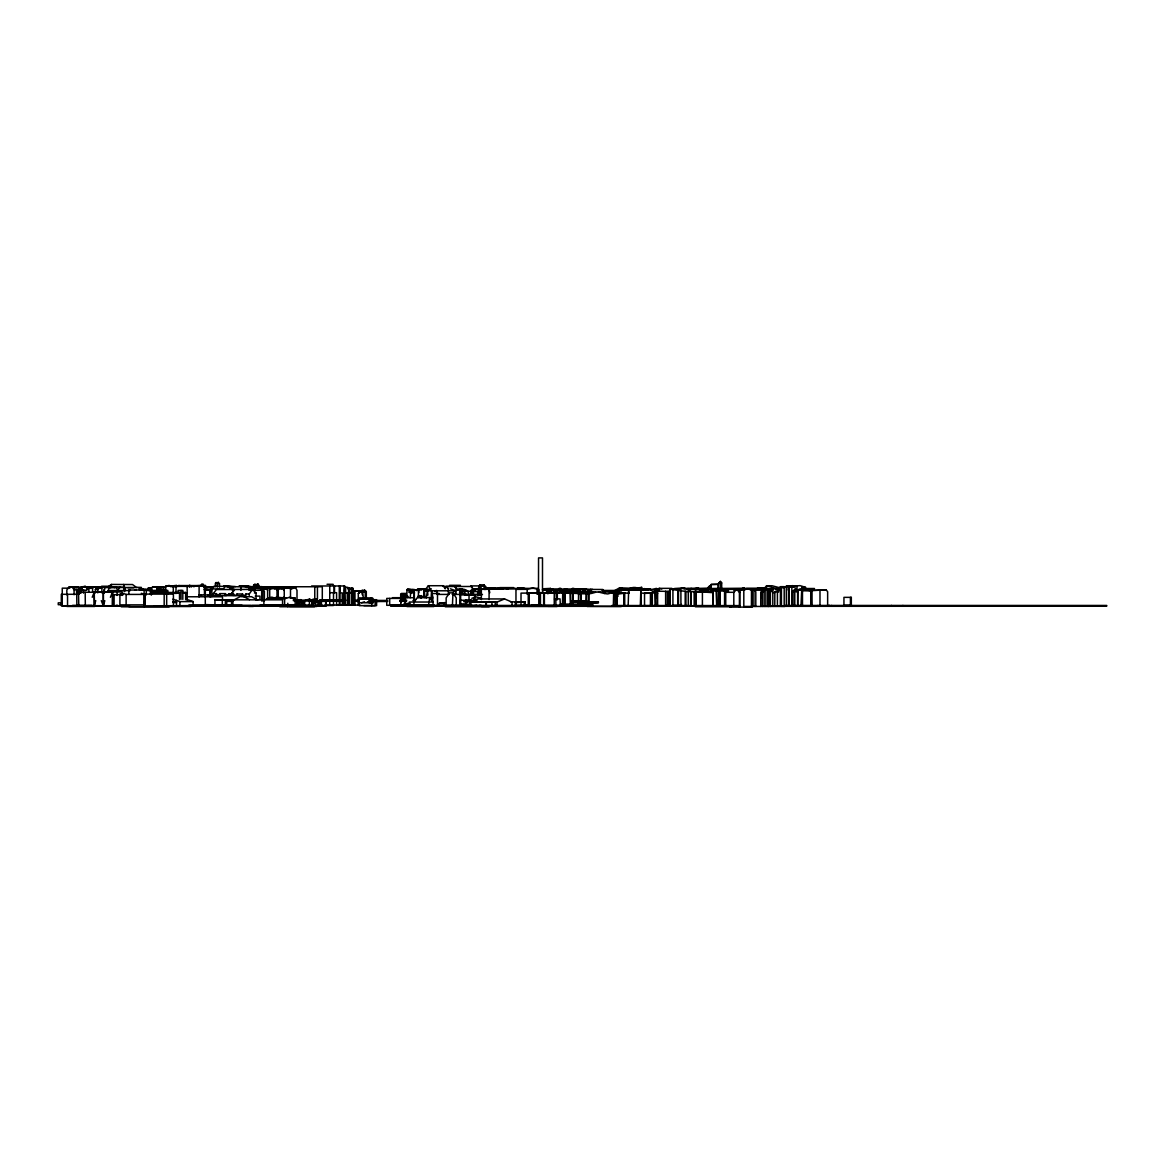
<?xml version="1.0" encoding="UTF-8"?>
<svg xmlns="http://www.w3.org/2000/svg" width="1165" height="1165" viewBox="0 0 1165 1165"><rect width="100%" height="100%" fill="white"/><g stroke="black" fill="none" stroke-linecap="round" stroke-linejoin="round"><path stroke-width="1.5" d="M123.81 587.408L109.583 587.175L123.81 587.408L124.538 591.616L124.538 587.524L137.179 587.553M139.48 590.043L143.441 589.971M559.331 592.694L559.36 591.616L562.841 592.606M173.279 587.014L176.09 585.456L178.58 586.112M461.893 592.781L461.937 591.223L459.782 591.223L459.607 592.781M211.826 589.84L211.884 587.932M634.415 589.606L621.935 589.242L636.76 589.971L630.163 589.242M774.827 591.703L774.783 592.635L772.803 592.504L769.861 589.082L777.303 588.471L778.803 591.878L774.827 591.703L774.783 605.873M783.754 587.655L780.477 587.684L780.332 605.873M543.443 588.762L550.361 588.398L549.647 590.626M431.137 598.067L431.574 590.306L432.856 598.067M622.197 590.014L619.605 587.815L635.42 588.442L641.682 587.32M144.547 601.184L144.14 606.586L144.111 589.985L145.348 590.189M788.239 590.014L788.53 586.388L781.424 587.058L781.424 606.324L1106.75 606.179M619.591 590.349L619.591 588.179M446.151 605.523L446.151 597.907L449.413 592.883L452.981 592.839L452.413 605.523M431.327 600.339L432.099 593.567L439.03 593.436M641.391 589.708L641.667 587.349M175.944 587L178.696 585.485L181.361 586.272L176.061 586.184L181.361 586.213M303.483 605.29L303.483 601.038L309.57 598.999L309.308 605.29M190.186 585.98L191.905 585.98M111.01 587.175L108.476 587.451L109.874 587.218M363.888 591.703L364.135 590.174L366.305 591.703L366.305 598.373M734.096 590.087L735.042 590.247M426.186 598.067L427.54 590.626L427.89 595.097M797.763 606.222L797.879 591.456L793.933 591.092L793.933 606.222M421.206 598.14L418.89 595.548L418.031 597.805L429.71 597.558L428.531 605.407M104.792 600.689L103.452 605.742L103.379 592.242M95.748 600.63L94.38 605.669L78.783 605.596L78.463 589.068L79.584 589.053L79.584 593.218M797.603 605.451L797.603 592.009L799.001 589.315L801.738 589.344L800.996 605.451M484.975 589.606L484.116 584.932L479.732 584.932L479.31 594.951M772.526 591.878L773.647 588.471M695.971 591.703L690.947 591.747L689.389 589.14L699.189 589.14L700.689 591.674L695.971 591.703L695.971 605.829M655.953 597.863L657.613 593.276M253.985 586.825L254.451 585.631L252.892 586.825M277.008 590.102L277.634 588.514L275.057 588.223M92.224 597.266L94.205 592.271L94.38 605.669L94.292 592.242M110.398 597.31L112.423 592.257L78.783 592.271M104.034 592.956L104.894 587.378L108.505 587.262M108.549 589.475L109.408 587.378L115.641 587.175L117.374 589.403M639.658 589.606L639.352 590.32L641.26 589.403L641.667 590.247M758.692 588.995L759.798 588.034M416.779 590.699L417.39 589.388L421.847 589.388M798.083 590.116L795.214 589.039L793.933 591.776L792.011 591.762L792.011 606.222M806.544 590.058L807.913 589.767L804.2 590.058M291.76 598.198L294.949 597.863L293.056 598.752M671.389 589.17L671.841 588.354L659.084 588.354L657.249 591.223L657.249 605.523M292.197 598.242L290.07 598.126M256.009 586.112L257.975 583.694L259.926 587.335M278.26 597.397L278.26 590.102L279.309 588.383L282.687 588.543L284.245 590.597M613.343 605.509L613.649 593.014L612.426 592.199L611.989 593.218M80.487 593.16L80.487 589.84L82.016 587.175L102.039 586.956L98.748 587.233M254.698 584.947L256.475 584.947L256.475 588.369M94.802 586.854L108.476 587.451M252.441 587.932L254.043 585.354L256.402 585.311M92.588 586.752L88.482 587.175L86.443 590.32L80.487 589.84M764.153 606.441L764.153 591.281L765.886 588.645L763.497 588.558L760.745 592.679L760.745 606.441M706.66 591.543L708.189 589.213L720.159 589.213L724.965 589.359L727.135 590.116L727.135 591.587L725.314 588.776L719.067 590.029L708.189 589.213M473.427 591.602L476.674 589.053L470.908 590.509L470.908 594.805M445.263 588.412L446.559 586.519L471.374 586.49L473.878 590.058M74.604 588.165L75.565 586.796L78.142 586.985L79.584 589.053M410.167 597.718L410.823 591.98L414.434 591.966L413.779 601.024M231.384 593.961L234.587 589.417M213.151 594.936L213.151 593.699L216.515 593.626L215.467 594.936L218.772 594.893L219.763 593.611L225.646 593.64L224.641 594.907L227.961 594.922L228.966 593.684L233.583 593.961L232.578 595.359L236 595.373L237.005 594.004L242.568 593.99L241.577 595.373L244.941 595.373L245.931 594.004L249.252 594.004L252.514 589.417L256.052 593.029L256.052 600.077M95.399 592.985L95.399 589.505L96.972 587.291L102.243 587.043M780.477 587.684L777.419 592.344L777.419 605.873M401.634 594.383L401.634 601.3L401.634 594.383L400.673 594.383L400.862 605.305L386.751 605.305L386.751 598.402L400.862 598.402M587.131 592.737L587.772 591.878M211.826 596.655L211.884 588.908L213.778 586.359L225.267 586.359L231.486 588.005L229.549 588.005M225.267 586.359L223.272 589.039L211.884 588.908M267.63 590.306L266.188 588.471L252.135 588.179L250.504 590.378L252.485 587.772L255.368 588.675M261.674 600.674L261.674 590.247L263.217 588.179M771.74 589.344C769.643 589.199 773.924 587.014 772.424 588.893M405.129 605.829L405.231 594.543L406.046 593.436L401.386 593.436L400.673 594.383M75.565 586.796L69.23 586.796L66.827 589.985L66.827 594.922M559.229 590.509L560.773 588.456L559.2 588.456L557.918 590.029L559.2 589.781L559.2 588.456M445.161 588.849L443.443 585.718L428.341 585.718L424.06 591.325L424.628 596.596M262.052 588.893L267.95 588.704L251.873 588.296M588.136 592.009L590.131 589.432L602.858 589.49L604.824 592.024M719.388 582.922L720.538 581.466L721.688 582.922L721.688 588.15M404.007 601.3L404.007 594.762L405.231 594.543M234.646 589.548L231.384 593.669L231.384 595.373M213.151 593.699L216.472 589.548L252.514 589.417M707.621 588.442L709.558 586.053M173.265 592.577L169.435 593.233L169.974 592.606M709.47 589.111L712.776 589.111L708.262 588.762L706.66 590.728L704.927 590.713M740.765 590.451L742.615 588.194L745.09 588.238L694.908 588.645L710.956 588.281M219.486 587.087L219.486 583.709L218.336 582.398L215.365 583.33L215.365 586.767M217.593 583.301L218.336 582.398M402.362 601.3L402.537 594.543L401.517 594.543M358.31 593.538L362.286 590.378L358.31 593.538L358.31 605.086M117.985 589.781L120.184 587.175M695.272 590.262L699.189 589.14M473.121 595.067L473.121 591.602L475.072 589.301L479.587 589.301L477.665 591.529L477.665 595.067M250.446 588.966L251.538 587.728L255.281 588.966M572.568 588.281L571.054 589.971L573.763 588.281M265.605 589.213L267.63 586.956L269.712 586.971L269.712 598.854M792.011 591.762L795.214 589.039M86.589 589.927L89.064 587.233L92.486 586.956M578.321 606.324L578.612 593.495L573.122 593.305L570.384 593.553L570.384 606.324M733.804 605.611L733.804 592.33L736.731 589.359L739.702 592.606M718.805 588.15L718.805 582.922L720.538 581.466M586.024 606.324L586.388 593.771L578.321 593.801M725.737 605.611L725.737 592.301L728.664 589.359L736.731 589.359M716.271 591.471L716.854 606.106M744.77 590.145L743.27 590.029M761.779 588.937L763.992 588.704L766.57 585.777L772.162 585.777L780.142 587.874M651.366 605.509L651.366 593.116L641.26 593.145M150.503 588.893L152.804 586.738L157.828 586.738L162.867 587.145L163.988 589.519L160.595 589.475M739.003 590.014L740.518 589.941L734.052 590.043M418.89 595.548L413.939 602.028L413.939 605.407M761.779 597.834L760.745 592.679L762.58 591.019M562.389 606.324L562.753 592.956L562.753 606.324M760.745 592.679L764.153 591.281M709.747 585.951L708.291 587.175L710.621 587.175L710.825 585.951L709.747 585.951L710.169 587.175M554.598 599.713L554.977 592.694L549.589 592.49L593.131 591.893M527.177 605.247L515.003 605.392L515.964 601.868L521.017 601.868M515.003 602.669L525.197 601.868L525.197 605.392M418.876 590.204L414.216 589.781L410.823 592.519L414.434 590.204L418.876 590.204L417.39 589.388M570.384 593.553L570.763 606.324M364.135 590.174L362.169 591.703L366.305 591.703M539.453 593.247L543.647 592.461L543.647 605.96M543.647 592.461L542.657 593.116M657.249 591.223L670.166 591.398L670.166 605.523L670.166 589.14L669.744 605.523M586.024 594.135L589.723 593.597M108.767 586.345L111.374 584.437L132.533 584.539L136.363 587.349L141.358 587.378M620.508 589.971L616.27 593.029L628.984 593.131M436.919 590.568L434.938 591.194L436.919 590.568L436.919 594.194M640.299 590.262L637.532 588.019L634.124 590.306M554.598 593L562.753 592.956M616.736 593.233L618.6 592.038L616.911 590.102L612.426 592.199M439.19 603.31L445.059 602.64L439.19 603.31L439.19 605.494M562.389 593.276L570.763 593.262M617.217 605.509L617.217 593.495L618.12 592.97L615.004 593.451L615.004 605.509M250.97 590.145L250.97 586.709L248.247 585.864L238.767 586.301M613.897 591.034L619.605 587.815M616.94 590.48L621.688 587.801M617.217 593.495L624.717 592.97L624.717 605.509M232.185 600.907L241.971 595.665L249.514 599.698M253.679 588.369L253.679 584.947L255.12 584.233M770.385 606.441L770.385 589.403L765.827 587.757L758.619 587.757L756.842 588.689L758.692 588.937M763.992 588.704L765.827 587.757M496.945 589.111L499.916 587.611L513.75 587.611M644.187 588.645L641.595 589.548L643.357 589.971L641.682 589.956L648.25 589.548L644.187 588.645L649.677 589.301M469.844 606.193L469.888 600.718L470.995 600.179L470.908 606.193M776.05 589.082L777.303 588.471M470.908 600.179L466.816 602.174L466.816 605.203M615.004 593.451L624.717 592.97L616.27 593.233L624.717 593.233L615.004 594.339L613.343 593.567M711.174 584.466L718.31 584.306L711.174 584.466L711.174 589.738M699.189 590.262L704.199 588.689L708.262 591.412M469.844 602.116L477.432 598.941L504.562 598.941L512.047 602.116L512.047 606.193L469.32 606.193L469.32 603.368M470.034 602.116L496.96 602.116L504.562 598.941M78.972 588.165L85.263 586.374L86.778 588.281M274.11 598.169L276.556 597.179L286.459 598.14M281.61 598.14L283.983 597.179M303.191 604.999L303.191 601.533L302.332 601.883L302.419 605.072M470.908 590.509L474.606 589.854M88.86 591.674L88.86 588.34L96.316 586.912M190.215 585.777L189.647 586.985M471.81 598.329L474.272 597.427L474.272 600.703M119.893 594.383L122.922 593.291L126.126 594.427L144.445 594.412L144.445 604.868L119.893 604.868L119.893 594.383L123.242 594.383M481.349 599.611L481.349 589.315L484.96 588.005L489.373 588.412M474.053 600.703L474.053 597.427L475.786 596.8L481.349 598.257M575.262 590.131L578.291 589.053L580.024 590.087L575.889 590.422L572.219 589.315L576.238 589.505L572.219 589.315M351.349 605.086L351.349 592.737C347.112 595.097 348.728 585.442 353.199 588.485L353.199 605.086L353.199 592.111L354.611 592.432L354.611 605.086L353.679 600.004M562.346 590.131L565.375 589.053L570.981 590.378L574.651 589.505M351.349 592.737L348.35 592.417L348.35 605.086M210.326 596.713L209.889 589.927L210.865 589.577L204.458 589.927M489.082 599.611L489.082 589.315L525.109 588.573L492.635 588.077L489.082 589.315L481.349 589.315M644.536 605.509L644.536 593.393L645.366 593.116M280.969 588.66L284.333 587.524L295.517 587.524L297.002 590.349L297.002 600.718M290.493 589.213L295.517 587.524M479.048 595.475L479.048 586.417L483.81 585.514L485.004 588.878M479.048 586.417L483.81 585.514M361.5 602.756L364.558 601.752M460.335 605.218L461.471 603.965M460.335 604.329L464.194 603.965L466.102 605.218M468.374 595.082C470.194 588.369 459.418 588.063 455.428 590.204L455.428 593.946M458.136 590.218L461.952 588.98L465.811 593.946L463.088 593.932L462.185 592.781L463.088 593.946L461.937 591.223M256.824 588.296L262.052 586.636L250.926 586.636M293.434 600.747L301.051 599.655L301.051 604.999L297.57 601.883L301.051 601.533M294.803 600.747L301.051 599.655M151.232 592.461L164.483 592.461L163.085 592.883L163.085 590.407M412.92 600.514L415.818 599.611M644.536 593.393L651.366 593.116M275.26 598.228L271.794 597.15L266.436 598.766L284.61 598.766L289.969 597.15L295.182 598.752L295.182 604.955M578.291 589.053L552.734 589.097L547.899 590.509L550.594 590.509M759.114 588.893L759.915 588.704L739.426 589.548M802.481 605.611L802.481 590.801L826.276 590L827.645 591.733L827.645 605.611M562.389 590.029L565.607 589.097L567.107 591.747L564.341 591.718L564.413 592.694M808.947 590.524L826.276 590M687.991 589.869L692.068 588.689L708.262 588.762M614.596 592.024L607.795 593.946A17.46 5.577 19.7 0 1 604.504 593.451M193.579 585.893L192.516 586.286L195.181 585.879L194.045 586.694L189.691 585.529L187.143 586.243L204.487 586.243M347.286 605.086L347.286 592.796C343.792 595.271 343.646 586.869 346.704 587.145L348.743 587.743L348.743 605.086L348.743 587.743M280.503 587.801L284.741 587.495M274.809 587.349L274.11 587.553M740.081 590.043L744.086 588.951M189.691 585.529L187.143 586.213L187.23 600.63M723.669 591.048L727.135 590.116L726.159 590.116M311.594 585.98L344.665 585.98L344.665 605.086L344.287 592.49L347.286 592.796M692.942 605.887L696.131 605.043M192.356 586.243L189.837 585.485L187.143 586.199L201.807 585.485L204.487 586.228M418.424 589.272L425.575 588.878L418.424 589.272L418.424 596.422M190.23 586.417L174.357 585.602L170.469 586.563L205.739 585.573L179.25 585.573L175.74 586.446M499.101 588.82L503.28 587.728L508.29 589.024M683.986 588.806L698.665 588.063L695.986 588.747M74.4 587.786L85.263 586.374M788.778 606.324L788.778 586.548L792.535 585.631L795.608 586.621L786.914 586.141M421.555 595.635L417.929 596.509L424.541 596.509M515.964 606.484L515.964 589.359L521.629 587.99L525.066 588.82M515.964 589.359L527.177 589.33L532.74 587.99L538.856 589.432L538.856 592.767M655.181 590.029L658.341 589.286M739.833 590.189L746.124 588.704M797.108 590.072L803.748 588.514L814.51 588.514L807.913 590.058M786.914 586.272L792.142 586.548M274.634 588.835L277.008 588.281L277.008 598.883M165.678 591.98L165.678 586.199L168.969 585.456L174.153 586.621M263.567 588.573L265.241 588.194L263.843 588.5M312.351 601.795L314.885 601.256L318.293 602.305L318.293 601.504L318.424 605.436M406.92 597.674L406.92 590.102C422.822 596.072 395.066 585.165 414.958 590.233L419.036 589.14L427.759 589.14M586.607 589.097L573.908 589.636L586.607 589.432M641.667 589.286L639.352 589.752M319.778 600.121L333.103 600.179L333.103 600.98L325.574 600.951L319.778 600.907L319.778 600.121L333.103 600.179M144.882 590.16L146.076 589.941M539.089 605.96L539.089 592.956L528.255 593.145L528.255 605.96M538.099 593.145L539.089 592.956M185.657 599.713L185.657 592.475L184.274 592.883M406.92 590.102L409.163 589.738M543.414 593.16L554.249 592.97L554.249 605.96L503.397 605.96M554.249 592.97L521.017 593.116L521.017 605.96L526.376 605.072M163.085 592.708L164.483 592.461M789.258 606.324L789.258 587.145L797.02 586.213L797.02 589.956M789.258 587.145L797.02 586.213M300.454 601.81L301.487 601.621M301.211 601.46L304.313 600.936M585.602 589.097L582.398 589.65L585.602 589.242M781.424 587.058L788.53 586.315L788.53 606.324M470.034 606.193L476.762 605.101M178.129 592.708L179.512 592.504L179.512 599.538M304.313 602.654L303.351 602.917M359.504 598.854L357.437 599.829L359.504 599.655M134.587 590.131L135.824 589.956M273.644 587.961L269.625 588.471L282.687 588.543M280.765 588.471L284.784 587.961L269.712 588.296M657.613 605.509L657.613 591.383L652.313 591.907L652.313 605.509M652.313 591.907L657.613 591.383M199.608 585.951L205.331 585.951L205.331 594.718M345.539 599.873L330.904 599.96L345.539 599.873L345.539 600.659L341.884 600.892L330.904 600.761L345.539 600.659M97.773 592.839L97.773 587.568L108.505 586.971M97.773 587.568L104.034 587.378M650.492 588.849L645.483 589.111L650.492 588.849L650.492 589.767L656.419 588.398L658.662 589.781M736.615 590.116L739.746 589.84M179.993 585.864L176.061 586.184L175.944 593.626M361.718 591.354L352.442 590.713M303.483 601.038L312.38 601.038L312.409 605.29M112.583 594.732L123.315 594.631M674.986 588.718L680.418 588.369M686.345 588.718L691.762 588.369M656.303 589.068L659.07 589.009M598.388 601.868L588.762 602.378L588.762 603.164L582.34 603.106L582.34 602.32L598.388 601.868L598.388 602.654L588.762 603.164M165.794 590.903L162.168 591.092L165.794 591.106M582.34 603.106L598.388 602.654M83.793 586.971L85.671 586.883M361.718 590.699L354.801 591.354M640.677 589.767L637.488 589.883L638.755 590.058M640.255 590.102L643.866 589.956M803.704 587.437L801.753 587.51L805.743 587.364L800.006 585.631L788.778 586.548M399.945 600.456L406.294 600.485M399.945 601.242L406.294 601.271M677.346 588.835L680.622 588.747M376.47 600.601L386.663 600.558M376.47 601.388L386.663 601.344M430.977 605.145L433.875 605.057L433.875 605.858L400.309 605.159M319.778 600.907L333.103 600.98M400.163 600.368L406.658 600.223M400.163 601.155L406.658 601.009M427.497 590.742L424.541 590.786L424.541 597.572M473.121 591.602L477.665 591.529M318.394 601.591L317.23 602.072M571.578 601.067L586.854 601.169L586.854 601.956L580.782 602.043L571.578 601.868L571.578 601.067L586.854 601.169M252.091 590.364L261.674 590.247M412.643 589.548L414.23 589.461L414.434 601.3M764.866 589.519L768.827 589.65L768.827 606.441M376.193 600.587L387.756 600.63M376.193 601.373L387.756 601.417M763.992 588.209L765.565 588.194M411.828 592.286L408.915 592.315L411.828 592.33L411.828 590.407L407.459 589.563M216.122 582.398L217.287 583.723L219.486 583.709M260.261 588.485L264.062 589.33M358.733 601.329L355.82 601.286L355.82 600.499L358.267 600.485M355.82 601.286L358.267 601.271M433.875 605.057L390.697 605.218M433.875 605.858L390.697 606.004L455.806 606.033M467.427 591.296L470.908 591.267L471.752 594.412M799.525 590.072L802.554 590.072M88.86 588.34L91.482 588.325M471.184 601.169L469.888 600.718M190.259 586.403L165.678 586.199M489.315 588.558L495.824 588.543M778.803 590.043L776.05 590.058L780.448 586.665L783.972 586.665M811.117 605.611L811.117 590.728L812.034 590.728L812.034 605.611M586.854 601.956L571.578 601.868M204.312 587.553L207.763 587.539M770.385 589.403L768.099 589.417L768.827 589.65M754.017 590.204L762.405 590.204M615.047 591.995L596.495 592.024L592.14 593.276A10.907 3.903 -23.3 0 1 589.679 593.64M201.647 594.995L198.793 595.009L210.836 594.995L207.676 594.995M477.068 600.325L460.335 600.223L460.335 605.611M172.915 602.422L176.498 602.407L172.842 601.431M718.805 582.922L721.688 582.922M253.679 584.947L256.475 584.947M449.588 585.325L460.481 585.325M199.608 586.228L205.331 585.951M232.854 586.796L224.03 586.082L232.854 586.796L232.854 590.218M239.524 585.864L248.247 585.864M479.776 585.908L470.762 585.908L473.791 590.16M192.516 586.082L194.045 586.082M101.588 586.243L109.088 586.243L115.073 587.655L110.078 587.655M227.423 586.243L235.388 586.563M246.296 586.709L250.97 586.709M442.86 586.388L449.107 586.388M244.373 586.388L245.728 586.388M249.033 590.349L249.033 586.956L232.141 586.679L232.272 590.131M116.398 587.247L111.432 587.247L111.374 584.437M205.666 586.752L214.2 586.752M249.456 586.752L322.297 586.752L322.297 600.325M69.23 586.796L78.142 586.985M82.016 587.175L88.482 587.175M155.484 586.971L165.896 586.971M240.922 586.956L240.922 590.364M89.064 587.233L106.874 587.043L104.428 587.16M104.894 587.378L109.408 587.378M207.88 587.247L213.311 587.247M110.719 587.611L104.428 586.971M124.495 587.553L125.354 587.553L125.354 589.228L124.538 588.238M127.742 587.684L133.727 587.684M204.021 587.553L213.064 587.597M249.281 587.772L252.485 587.772M487.159 587.772L490.509 587.772M681.205 587.888L684.904 587.888M69.798 588.165L62.255 588.165L62.255 606.237L66.784 606.237M490.45 587.946L495.329 587.946M637.532 588.019C630.396 585.485 627.411 592.111 620.363 589.592L618.353 591.019L621.513 591.019M270.222 588.383L279.309 588.383M517.187 588.369L538.259 588.369M138.941 588.645L142.902 588.645M147.853 588.616L151.814 588.616L151.814 592.024M156.751 591.995L156.751 588.587L159.27 588.587L160.726 588.689L160.726 592.068M478.48 588.529L474.796 588.937L479.558 588.966M156.751 588.587L160.726 588.689M347.709 588.776L352.442 588.776M499.348 588.82L502.974 588.82M524.206 588.689L517.202 588.689L522.998 588.369M669.759 588.835L681.292 588.835M725.314 588.776L733.338 588.776M142.742 589.068L146.295 589.068M549.239 591.572L547.899 588.937L546.691 588.937L546.691 591.572M729.669 589.024L753.915 589.14L755.808 591.776L755.808 606.441M95.399 589.505L98.413 589.505M559.52 589.388L560.846 589.388L560.846 590.67M806.937 589.33L802.67 589.752L807.913 589.767M210.865 589.577L204.181 589.577L210.865 589.84L210.778 587.932L209.889 596.713M551.191 589.606L559.52 589.606M592.694 589.432L573.719 589.315M641.26 589.403L630.163 589.548M687.787 589.461L695.956 589.461M143.208 589.81L146.979 589.81M210.137 589.84L210.865 589.84M418.876 589.869L421.847 589.869M559.2 589.781L547.914 590.466L551.03 590.48M564.137 589.679L572.568 589.679M638.202 589.665L644.201 589.752M80.822 589.898L82.016 589.898L82.016 587.699M128.791 594.004L128.98 590.043L146.266 589.985L150.416 590.495L150.416 594.063M151.144 589.941L151.392 594.936M616.911 590.102L659.536 589.985M720.829 590.043L723.378 589.927M107.661 590.538L130.393 590.568M148.203 590.378L147.271 590.378L150.416 590.495M151.741 590.597L167.789 590.407L167.789 594.004M411.828 590.407L414.318 590.407M602.028 590.451L614.654 590.451L617.537 591.427M151.319 590.611L165.619 590.611M436.919 590.801L435.87 590.568M453.301 590.801L455.806 590.801L455.806 594.194M165.153 591.077L166.843 591.077M261.805 600.849L261.805 591.077L263.334 591.077L264.382 591.31L264.382 600.922M706.471 591.019L728.664 591.019M151.625 591.092L166.566 591.092M261.805 591.077L264.382 591.31M547.725 591.194L550.928 591.194M361.456 591.354L365.956 591.354L365.956 598.228M95.807 592.024L122.136 591.98L122.136 595.446M793.933 591.092L797.763 591.995M167.92 592.504L179.512 592.504L178.129 592.883L178.114 590.407L182.818 590.407L182.818 599.393M344.287 592.49L344.287 605.086L344.287 585.98M348.612 592.417L348.612 605.086L348.612 587.815M712.936 592.461L695.971 591.878L712.936 592.461L712.936 605.829L643.663 605.684M150.969 592.767L164.061 592.563M166.508 592.708L179.046 592.883M182.745 592.461L185.657 592.475M329.753 592.694L336.583 592.694L336.583 605.086M150.969 592.883L163.697 592.883M166.522 592.883L179.25 592.854M182.439 592.854L187.23 592.854M254.421 593.029L256.052 593.029M410.167 592.898L413.779 592.898M79.147 594.281L61.308 594.31L61.308 605.727L76.875 605.727L76.657 589.403L78.71 589.475M449.268 594.412L437.501 594.412L437.501 605.407M452.209 594.412L482.485 594.427M464.456 594.718L481.99 594.718M402.362 594.762L404.007 594.762M255.222 596.101L259.941 596.101L259.941 599.698M406.629 596.407L408.216 596.407M187.128 596.771L222.5 596.771L222.5 600.354M241.315 596.713L251.596 596.713L257.785 600.193M392.401 597.689L401.051 597.689L401.051 602.64M405.129 597.718L413.779 597.718M294.163 599.203L294.949 597.878M312.948 599.13L316.982 599.13L316.982 601.897M358.31 599.247L370.383 599.247L370.383 602.756L367.325 601.752M372.188 599.232L373.499 599.232L373.499 602.756L358.31 602.756M214.942 604.679L214.972 599.844L282.556 599.8L282.556 605.756M373.222 599.713L376.601 599.713L376.601 605.625L363.873 605.625M293.318 600.15L316.982 600.15M312.351 601.504L326.011 601.329L326.011 606.062L313.909 606.062M400.673 601.3L406.046 601.3M172.886 599.116L179.905 601.606L193.128 601.606L193.128 605.771M297.57 601.883L303.191 601.533M463.699 601.621L475.364 601.621M469.888 601.956L495.271 601.956L495.271 606.193M510.532 601.839L525.197 601.868M173.163 602.407L176.498 602.407M313.312 605.29L313.312 602.363L318.992 602.363L318.992 605.29M302.419 602.611L304.618 602.611L304.618 605.072L282.454 604.955M61.861 602.844L58.25 602.844L58.25 604.708L61.861 604.708M318.161 603.091L320.783 603.091L320.783 605.465M410.124 603.455L404.182 603.455L404.182 605.829L414.012 605.873M560.336 604.096L592.708 604.096L592.708 605.523L437.297 605.407M289.765 604.722L294.963 604.722M320.026 605.101L322.516 605.407M324.86 605.086L360.174 605.086M463.699 604.999L470.835 604.999M72.536 605.363L91.977 605.363M116.049 605.261L117.709 605.261M188.482 605.232L205.331 605.232M208.637 605.29L242.072 605.29M259.839 605.276L321.365 605.349M472.509 605.407L409.337 605.305L409.337 602.028L433.06 602.028L433.06 605.407M479.048 605.305L481.072 605.305M529.114 605.363L586.446 605.378M673.705 605.276L679.967 605.276M189.327 605.465L250.97 605.625M251.873 605.625L287.697 605.596M299.332 605.421L304.327 605.421M305.579 605.436L333.408 605.523M611.887 605.509L691.122 605.582M695.024 605.567L739.702 605.611M785.021 605.451L1106.75 605.451M87.899 605.669L123.315 605.785M154.363 605.771L290.959 605.261M432.87 605.785L463.117 605.785M471.869 605.727L482.485 605.727M583.854 605.654L576.18 605.378M795.462 605.873L769.861 605.873L770.05 589.097M189.837 605.975L249.383 605.975M251.931 605.975L280.954 605.887M468.141 605.917L481.669 605.917M618.353 606.048L641.667 606.048M646.269 606.091L696.452 606.091M706.471 606.106L731.576 606.106M93.914 606.237L129.635 606.164M200.045 606.149L256.46 606.164M547.943 606.324L649.735 606.237M66.827 606.441L94.758 606.441M128.791 606.586L191.045 606.499M248.655 606.441L253.358 606.441M289.488 606.47L316.982 606.47M406.92 606.557L433.919 606.557M481.349 606.484L557.088 606.499M587.131 606.455L621.236 606.586M744.741 606.441L784.933 606.441M121.218 606.79L169.158 606.849M279.775 606.732L314.579 606.732M445.248 606.761L489.184 606.761M695.374 606.761L731.46 606.761M729.669 607.096L752.255 607.096L752.255 589.024M250.65 588.063L268.139 588.077M249.936 588.194L265.241 588.194M799.088 590.014L812.034 590.728M615.353 591.907L603.441 590.932M210.69 595.635L241.971 595.665M214.972 599.844L231.544 600.441L231.544 604.985L206.059 604.679L218.336 604.955M312.191 600.776L321.365 600.805L321.438 605.407M468.053 591.31L464.675 591.31L461.238 589.082M560.365 591.893L595.577 591.995M598.431 592.024L604.562 593.524M725.737 592.301L733.804 592.33M327.03 584.277L333.044 584.306L333.976 586.548M645.366 593.174L653.186 593.247M355.82 600.499L358.733 600.528M431.283 588.791L424.541 590.786L455.806 590.801L450.389 588.791M224.263 595.461L226.461 595.49M373.004 600.528L374.737 600.572M273.047 605.509L268.067 605.596L273.047 605.64M707.869 588.194L710.301 588.238M688.311 605.523L688.238 591.616L690.656 591.66L690.656 605.523M670.166 589.14L671.841 589.184M312.409 602.116L318.293 602.305L315.686 601.504M247.097 586.898L249.033 586.956M270.397 588.471L271.765 588.543M72.026 586.985L74.079 589.694L77.021 589.912M642.57 590L644.26 590.131M224.059 599.844L231.544 600.441M152.804 586.738L157.814 587.145L158.906 589.446M680.943 605.523L680.899 590.815L688.238 591.616M159.095 592.592L160.26 592.752M154.304 592.577L155.673 592.883L154.741 592.606M110.646 586.81L113.486 587.073M252.135 588.179L255.106 588.471M680.899 590.815L669.744 589.14M128.98 590.043L130.174 590.189M644.187 588.82L648.25 589.432M700.733 590.247L704.869 590.932M465.549 600.223L467.529 600.558L465.549 600.15L465.549 605.611M564.137 589.694L566.831 590.16M174.488 592.606L175.289 592.883M543.691 589.519L549.239 590.553L547.87 590.611L548.555 591.572M473.602 600.15L476.063 600.63M170.571 592.883L169.566 592.606M301.924 602.043L304.618 602.611M353.199 588.485L350.068 588.776M630.644 589.869L628.11 589.825M811.117 590.728L811.364 605.611M659.084 588.354L661.837 589.068M518.017 587.728L522.998 589.024M542.424 589.519L546.691 590.655M144.14 590.043L145.348 590.378M548.016 589.912L551.03 590.772M766.57 585.777L777.579 589.111M175.988 585.485L178.58 586.272L173.308 586.199L173.279 593.64M497.149 588.485L498.023 588.573M424.832 589.388L426.317 589.869M186.109 599.116L193.128 601.606M141.315 593.291L144.445 594.412M265.241 588.704L263.843 588.194M758.619 587.757L763.337 589.505M412.643 589.475L414.958 590.378M276.556 597.179L279.017 598.14M763.337 590.131L758.488 588.209L746.43 588.209L751.483 590.204M498.023 588.762L492.708 588.005L489.082 589.315L489.781 592.752M740.11 589.548L741.45 590.102M80.822 589.228L82.016 589.898L81.623 587.844M313.312 602.363L315.802 603.819M550.361 588.398L553.055 590.247M619.809 588.267L622.372 590.058M309.57 598.999L312.409 601.067M558.035 592.592L556.797 591.427L554.234 591.747L552.734 589.097M246.296 586.869L247.097 587.611M286.881 587.83L286.255 587.233L292.211 587.233L292.968 588.15M459.243 588.98L459.957 589.912M590.131 589.432L592.126 592.009M429.71 597.558L433.06 602.028L432.099 593.567M446.559 586.519L448.35 588.951M457.335 589.825L454.903 586.519L457.408 590.145M485.193 585.908L487.247 588.747M618.149 596.189L616.27 592.854M690.656 591.66L688.442 588.514L674.477 588.514L672.919 589.81L672.919 605.523M752.226 590.204L751.483 589.14L751.44 607.096M452.981 592.839L456.243 597.907L456.243 605.523M99.316 587.073L100.088 588.281M254.989 584.247L255.383 588.369M720.232 581.481L721.048 588.15M694.296 591.718L694.355 605.684M428.341 585.718L430.089 588.849M257.756 585.631L258.353 586.825M277.634 588.514L278.26 590.102M101.297 600.63L103.277 605.669L103.277 592.242M481.786 585.514L482.077 586.33M479.732 584.932L480.14 586.33M801.738 589.344L802.481 592.009M776.982 588.442L777.259 589.446M772.919 588.267L773.211 589.315M364.936 590.174L365.329 591.703M361.718 591.762L362.359 594.936M124.364 587.976L123.679 584.451L124.262 587.786M257.349 583.68L258.004 587.335M362.286 590.378L362.388 590.975A100.219 81.812 34.6 0 1 363.247 597.543M191.337 585.777L191.366 587M459.782 591.223L459.957 593.946M418.599 590.131L418.876 592.534M204.443 585.5L204.487 594.878M628.867 593.32L628.634 590.888L628.168 605.509M104.034 589.475L104.224 592.956M484.116 584.932L484.145 586.33M448.307 588.762L448.409 594.194M902.904 605.451L902.904 606.179M891.502 605.451L891.502 606.179M850.406 597.354L850.406 605.247M831.65 605.451L831.65 606.179M829.378 605.451L829.378 606.179M829.116 605.451L829.116 606.179M819.985 590.509L819.985 605.611M817.903 605.451L817.903 606.179M794.792 591.995L794.792 606.222M791.851 587.131L791.851 606.324M786.288 586.534L786.36 606.324M784.205 587.058L784.205 606.324M772.803 592.504L772.803 605.873M768.259 589.665L768.259 606.441M767.924 589.534L767.924 606.441M765.886 588.645L765.886 606.441M763.497 588.558L763.497 590.189M762.332 591.281L762.332 606.441M753.915 589.14L753.915 606.441M743.809 589.024L743.809 607.096M739.891 589.024L739.891 607.096M739.411 589.024L739.411 607.096M724.572 591.019L724.572 606.106M720.203 591.019L720.203 606.106M719.693 591.019L719.693 606.106M719.504 591.019L719.504 606.106M718.499 591.019L718.499 606.106M717.96 584.466L717.96 589.738M716.621 591.019L716.621 606.106M713.184 591.019L713.184 606.106M702.408 592.461L702.408 605.829M700.689 590.262L700.689 591.674M696.015 591.776L696.015 605.684M694.588 591.951L694.588 605.684M690.947 591.747L690.947 605.684M685.937 591.776L685.937 605.523M685.195 591.179L685.195 605.523M681.423 604.417L681.423 606.077M678.496 590.888L678.496 605.523M677.797 590.393L677.797 605.523M669.365 604.417L669.365 606.077M668.186 591.325L668.186 605.523M667.341 591.98L667.341 605.523M665.623 591.223L665.637 605.523M655.618 605.509L655.225 591.572L655.225 605.509M650.434 593.393L650.434 605.509M641.26 605.509L640.794 591.194L640.342 605.509M623.77 593.495L623.77 605.509M616.78 592.941L616.78 605.509M615.892 593.436L615.892 605.509M592.577 601.781L592.577 602.567M592.417 604.096L592.417 605.523M589.024 593.611L589.024 606.324M588.645 589.432L588.645 592.796M588.354 594.106L588.354 606.324M587.451 589.432L587.451 592.796M586.388 593.771L586.388 606.324M585.223 589.432L585.223 592.796M585.048 589.432L585.048 592.796M583.563 589.432L583.563 592.796M582.689 589.432L582.689 592.796M581.044 593.553L581.044 606.324M580.782 601.256L580.782 602.043M580.505 593.902L580.505 606.324M580.024 589.432L580.024 592.796M578.612 593.495L578.612 594.762M573.122 593.305L573.122 606.324M572.612 593.64L572.612 606.324M565.112 593.029L565.112 606.324M564.544 593.378L564.544 606.324M560.773 588.456L560.773 590.509M560.365 605.349L560.045 598.883L555.792 598.883L555.923 605.363M557.307 592.781L557.307 599.713M556.783 593.131L556.783 599.713M547.899 588.937L547.899 593.859M544.39 592.97L544.39 605.96M542.497 593.014L542.497 557.904L538.55 557.904L538.492 592.767M541.375 605.305L531.997 605.552M540.443 592.461L540.443 605.96M539.453 593.116L539.453 605.96M538.478 605.552L531.167 605.363M537.589 589.213L537.589 594.281M537.24 589.039L537.08 594.165M529.245 592.956L529.245 605.96M527.177 589.33L527.177 594.368M524.221 602.654L524.221 605.392M496.96 602.116L496.96 606.193M491.936 601.956L491.936 606.193M486.358 601.956L486.358 606.193M486.082 601.956L486.082 606.193M481.072 586.417L481.072 595.475M475.16 598.344L475.16 594.732L460.641 594.732L460.641 605.538M473.427 590.306L473.427 595.067M472.073 590.291L472.073 595.33M470.107 601.956L470.107 606.193M469.029 594.732L469.029 600.135M463.058 604.329L463.058 605.218M460.029 594.412L460.029 605.407M444.011 603.281L444.011 605.494M424.06 589.272L424.06 596.596M404.182 594.543L404.182 601.3M402.944 600.441L402.944 601.227M389.678 598.402L389.678 605.305M378.188 600.645L378.188 601.431M375.188 599.684L375.188 605.654L359.228 605.654L359.33 597.907L372.567 597.907L372.567 602.756M371.752 601.184L371.752 605.654M370.776 597.907L370.776 602.756M368.97 599.247L368.97 602.756M365.664 591.354L365.664 598.228M365.388 591.354L365.286 598.723M354.611 591.223L354.611 605.086M352.718 592.271L352.718 605.086M352.5 588.602L352.5 605.086M351.903 588.456L351.903 605.086M349.748 588.456L349.748 593.203M348.99 592.199L348.99 605.086M345.626 587.451L345.626 593.174M344.534 585.98L344.534 605.086M342.248 605.086L342.248 592.883L339.86 592.883L339.86 585.98M340.238 585.98L340.238 592.883M340.02 585.98L340.02 605.086M339.306 585.98L339.263 605.086M337.967 599.931L337.967 600.718M334.515 585.98L334.515 592.694M334.122 585.98L334.122 592.694M333.51 592.694L333.51 605.086M329.753 585.98L329.753 605.086M327.292 599.975L327.292 600.761M325.647 601.329L325.647 606.062M325.574 600.164L325.574 600.951M317.433 586.752L317.433 602.014M316.589 599.13L316.589 601.897M314.768 586.752L314.768 598.621M313.021 602.145L313.021 605.29M311.812 601.067L311.812 605.29L311.739 600.951M297.57 600.747L297.57 604.999M296.9 599.655L296.9 604.999M290.493 597.558L290.493 588.267L284.245 588.281L284.245 597.397M287.799 603.281L287.799 606.732M284.61 598.766L284.61 604.955M274.226 604.853L274.226 605.596M271.11 604.853L271.11 605.684M270.062 604.853L270.163 605.64M267.63 586.956L267.63 598.956M266.916 604.853L266.916 605.596M263.887 599.8L263.887 605.756M262.795 591.31L262.795 600.922M249.252 594.004L249.252 595.373M245.931 594.004L245.931 595.373M242.568 593.99L242.568 595.373M237.005 594.004L237.005 595.373M233.583 593.961L233.583 595.373M228.966 593.684L228.966 594.936M226.709 601.373L226.709 604.883M222.297 600.426L222.297 604.985M219.763 593.611L219.763 594.936M217.287 583.723L217.287 587.102M216.515 593.626L216.515 594.936M205.288 596.771L205.288 605.713M199.099 586.199L199.099 596.961M181.041 590.407L181.041 599.393M179.905 601.606L179.905 605.771M176.498 600.397L176.498 605.771M166.668 594.106L166.668 606.033M166.013 590.407L166.013 594.004M164.178 594.106L164.178 606.033M163.508 586.971L163.508 588.529M158.207 588.689L158.207 592.068M158.251 592.577L154.406 593.247L154.96 592.577M151.042 594.703L151.042 587.917L148.203 587.917L148.203 590.48M149.615 587.917L149.615 590.495M146.266 589.985L146.266 594.966M126.126 594.427L126.126 604.868M117.097 591.98L117.097 595.446M114.097 594.631L114.097 605.785M101.879 587.568L101.879 592.839M92.588 586.898L92.588 592.33M85.176 592.271L85.336 605.596M83.458 589.781L83.458 593.116M80.822 588.165L80.822 593.218M78.463 589.068L78.463 594.281M76.657 589.403L76.657 594.514M74.079 589.694L74.079 594.718M67.541 594.31L67.541 605.727M201.458 584.408L203.307 584.408L201.458 584.408M261.761 587.175L258.499 587.568L272.901 587.175L261.761 587.175M642.76 589.825L641.886 589.825L642.76 589.825M173.41 594.106L145.13 594.106L145.13 606.033L173.41 606.033L173.41 594.106M851.324 597.354L843.941 597.354L843.941 605.247L851.324 605.247L851.324 597.354M232.898 601.373L225.355 601.373L225.355 604.883L232.898 604.883L232.898 601.373M303.046 602.596L302.143 602.422L303.046 602.596M112.583 605.742L112.583 592.257L112.423 605.742"/></g></svg>
